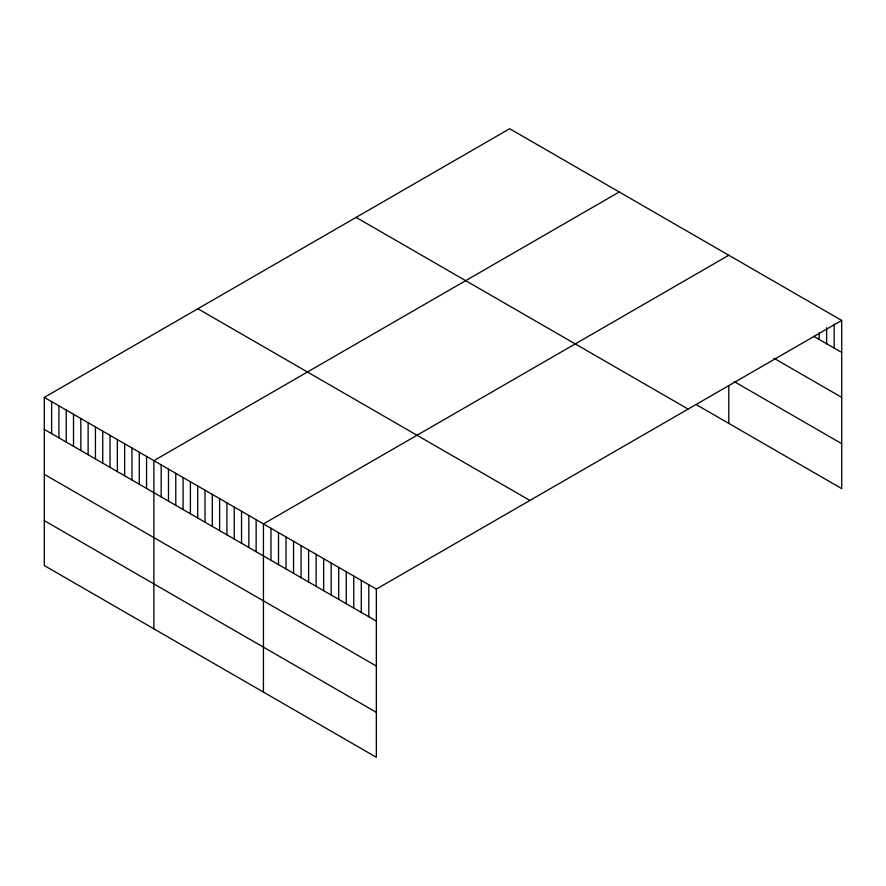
<?xml version="1.0" encoding="UTF-8"?>
<svg xmlns="http://www.w3.org/2000/svg" width="886" height="886" viewBox="0 0 886 886"><rect width="100%" height="100%" fill="white"/><g stroke="black" fill="none" stroke-linecap="round" stroke-linejoin="round"><path stroke-width="1.33" d="M44.3 397.404L376.34 589.101L376.34 757.275L44.3 565.567L44.3 397.404L509.66 128.725L841.7 320.433L841.7 488.596L696.462 404.736M619.236 191.996L153.876 460.665L153.876 628.827M728.801 255.257L263.441 523.925L263.441 692.088M376.34 589.101L841.7 320.433M813.747 336.303L841.7 352.44M773.965 358.265L841.7 397.371M734.184 381.589L841.7 443.664M356.094 217.391L688.134 409.088M197.866 308.738L529.906 500.446M44.3 429.411L376.34 621.108M44.3 474.342L376.34 666.039M44.3 520.636L376.34 712.333M834.169 324.088L834.169 348.098M826.649 327.742L826.649 343.746M819.118 332.737L819.118 339.404M728.801 385.975L728.801 423.419M368.809 584.76L368.809 616.767M361.289 580.419L361.289 612.425M353.758 576.066L353.758 608.073M346.238 571.725L346.238 603.731M338.707 567.383L338.707 599.39M331.176 563.031L331.176 595.038M323.656 558.689L323.656 590.696M316.125 554.348L316.125 586.355M308.605 549.996L308.605 582.002M301.074 545.654L301.074 577.661M293.554 541.313L293.554 573.32M286.023 536.96L286.023 568.967M278.503 532.619L278.503 564.626M270.972 528.266L270.972 560.284M256.143 519.705L256.143 551.712M248.833 515.497L248.833 547.504M241.535 511.277L241.535 543.284M234.225 507.058L234.225 539.065M226.916 502.838L226.916 534.845M219.617 498.619L219.617 530.625M212.308 494.399L212.308 526.417M205.009 490.191L205.009 522.197M197.7 485.971L197.7 517.978M190.401 481.751L190.401 513.758M183.092 477.532L183.092 509.539M175.782 473.312L175.782 505.33M168.484 469.104L168.484 501.111M161.174 464.884L161.174 496.891M146.567 456.445L146.567 488.452M139.268 452.225L139.268 484.243M131.959 448.017L131.959 480.024M124.649 443.797L124.649 475.804M117.351 439.578L117.351 471.585M110.041 435.358L110.041 467.365M102.743 431.139L102.743 463.156M95.433 426.93L95.433 458.937M88.124 422.711L88.124 454.717M80.825 418.491L80.825 450.498M73.516 414.271L73.516 446.278M66.217 410.052L66.217 442.07M58.908 405.843L58.908 437.85M51.609 401.624L51.609 433.631"/></g></svg>
